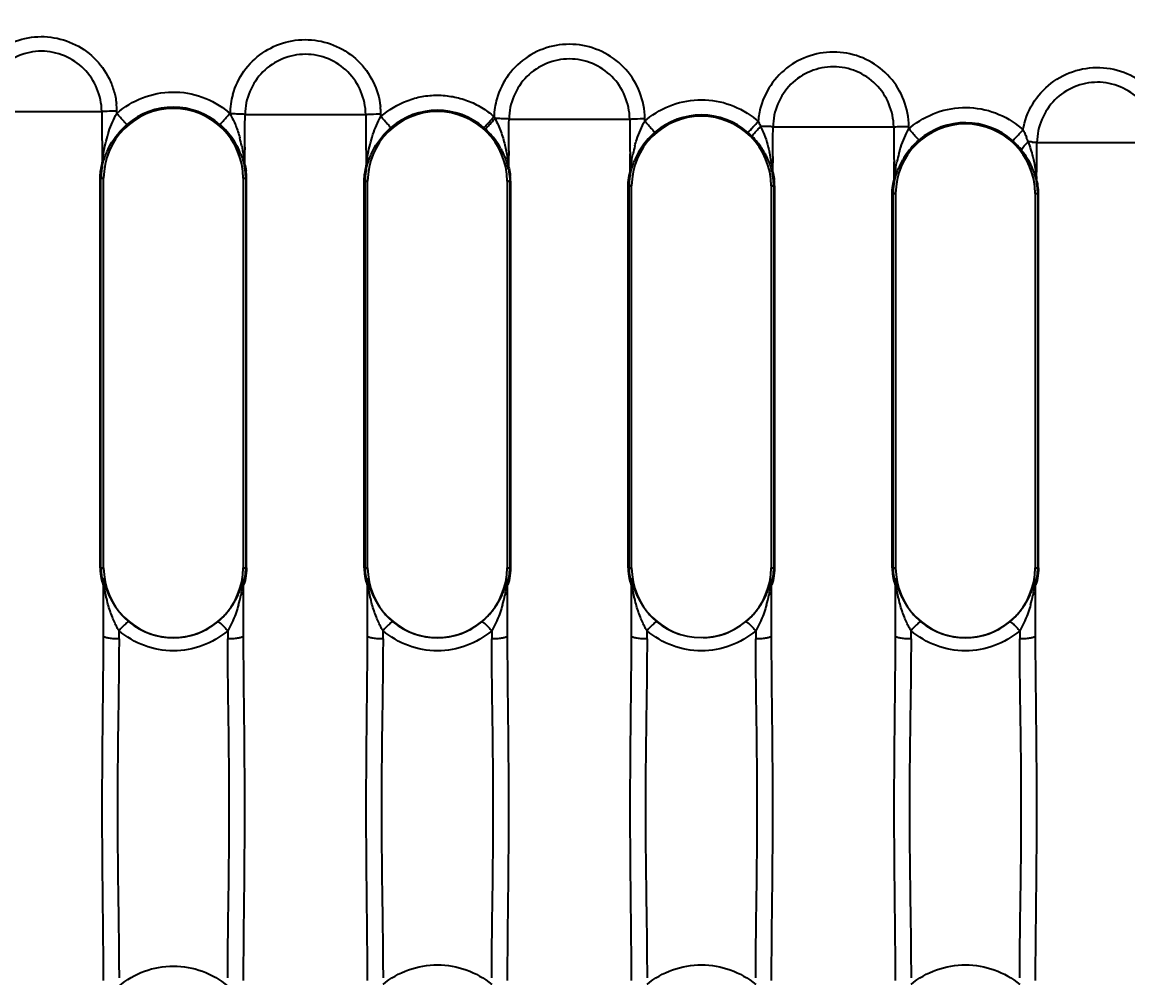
# Model space of a CAD drawing. Header units: millimetres. Extents: x 309 to 11345, y -1340 to 1318.
# Drawn here: x 10781.3 to 10852.9, y -428.5 to -366.6 of the extents above; entities that cross this region are included whole.
import ezdxf

# ---------------------------------------------------------------- set-up
doc = ezdxf.new("R2010")
doc.units = ezdxf.units.MM
doc.header["$LTSCALE"] = 16.335
doc.header["$PDMODE"] = 3
doc.header["$PDSIZE"] = 0.3125
doc.linetypes.add('HIDDEN', pattern=[0.2, 0.1, -0.1])
doc.layers.get('0').update_dxf_attribs({"linetype": 'CONTINUOUS'})
doc.layers.get('Defpoints').update_dxf_attribs({"linetype": 'CONTINUOUS'})
doc.layers.add('DEFAULT_2', color=8, linetype='HIDDEN')
doc.styles.get("Standard").update_dxf_attribs({"font": 'txt', "width": 0.8})
doc.dimstyles.new('STANDARD$0', dxfattribs={"dimscale": 2, "dimtxt": 3, "dimasz": 3, "dimexe": 1.25, "dimexo": 0.625, "dimgap": 0.5, "dimtad": 0, "dimdsep": 46, "dimlunit": 6, "dimtxsty": 'Standard', "dimblk": 'CLOSEDBLANK', "dimcen": 0, "dimclrt": 2, "dimazin": 2, "dimtfac": 2, "dimtmove": 1, "dimatfit": 3, "dimfxl": 0, "dimtolj": 1, "dimtzin": 0, "dimarcsym": 0})

# ---------------------------------------------------------------- blocks, each defined once
blk = doc.blocks.new('_ClosedBlank')
at = {"color": 0, "linetype": 'ByBlock', "lineweight": -2}
for p, q in [((-1, 0.1667), (0, 0)), ((-1, 0.1667), (-1, -0.1667)), ((0, 0), (-1, -0.1667))]:
    blk.add_line(p, q, dxfattribs=at)
blk = doc.blocks.new('*D579')
at = {"color": 4, "lineweight": -2}
for p, q in [((10560.464, -415.746), (10560.464, -306.518)), ((10980.464, -415.746), (10980.464, -306.518)), ((10580.464, -309.018), (10740.501, -309.018)), ((10960.464, -309.018), (10812.501, -309.018))]:
    blk.add_line(p, q, dxfattribs=at)
at = {"layer": 'Defpoints', "color": 0}
for p in [(10980.464, -309.018), (10560.464, -416.996), (10980.464, -416.996)]:
    blk.add_point(p, dxfattribs=at)
at = {"color": 4, "lineweight": -2, "xscale": 20, "yscale": 20, "zscale": 20, "rotation": 180}
blk.add_blockref('_ClosedBlank', (10560.464, -309.018), dxfattribs=at)
at = {"color": 4, "lineweight": -2, "xscale": 20, "yscale": 20, "zscale": 20}
blk.add_blockref('_ClosedBlank', (10980.464, -309.018), dxfattribs=at)
at = {"color": 6, "insert": (10776.501, -309.018), "char_height": 20, "attachment_point": 5}
blk.add_mtext('\\A1;420.00', dxfattribs=at)

msp = doc.modelspace()

# ---------------------------------------------------------------- linework, layer by layer
at = {"color": 7, "linetype": 'Continuous'}
for p, q in [((10778.624, -372.387), (10786.436, -372.387)), ((10787.414, -372.518), (10787.412, -372.35)), ((10795.717, -372.588), (10803.529, -372.588)), ((10804.508, -372.719), (10804.507, -372.551)), ((10812.81, -372.89), (10820.622, -372.89)), ((10821.601, -373.019), (10821.6, -372.854)), ((10829.903, -373.393), (10837.716, -373.393)), ((10838.695, -373.521), (10838.693, -373.357)), ((10846.993, -374.398), (10854.812, -374.398)), ((10786.339, -401.949), (10786.339, -376.711)), ((10786.339, -376.711), (10786.563, -376.711)), ((10786.391, -401.949), (10786.391, -376.711)), ((10786.563, -401.949), (10786.563, -376.711)), ((10795.59, -376.711), (10795.59, -401.949)), ((10795.59, -376.711), (10795.814, -376.711)), ((10795.762, -376.711), (10795.762, -401.949)), ((10795.814, -401.949), (10795.814, -376.711)), ((10803.433, -401.949), (10803.433, -376.912)), ((10803.433, -376.912), (10803.657, -376.912)), ((10803.485, -401.949), (10803.485, -376.912)), ((10803.657, -401.949), (10803.657, -376.912)), ((10812.684, -376.912), (10812.684, -401.949)), ((10812.773, -376.912), (10812.882, -376.912)), ((10812.856, -376.912), (10812.856, -401.949)), ((10812.908, -376.912), (10812.908, -401.949)), ((10820.526, -401.949), (10820.526, -377.214)), ((10820.526, -377.214), (10820.75, -377.214)), ((10820.578, -401.949), (10820.578, -377.214)), ((10820.75, -401.949), (10820.75, -377.214)), ((10829.777, -377.214), (10829.777, -401.949)), ((10829.867, -377.214), (10829.976, -377.214)), ((10829.949, -377.214), (10829.949, -401.949)), ((10830.001, -377.214), (10830.001, -401.949)), ((10837.62, -401.949), (10837.62, -377.716)), ((10837.62, -377.716), (10837.844, -377.716)), ((10837.672, -401.949), (10837.672, -377.716)), ((10837.844, -401.949), (10837.844, -377.716)), ((10846.871, -377.716), (10846.871, -401.949)), ((10846.871, -377.716), (10847.095, -377.716)), ((10847.043, -377.716), (10847.043, -401.949)), ((10847.095, -401.949), (10847.095, -377.716)), ((10786.339, -401.949), (10786.563, -401.949)), ((10795.59, -401.949), (10795.814, -401.949)), ((10803.433, -401.949), (10803.657, -401.949)), ((10812.684, -401.949), (10812.908, -401.949)), ((10820.526, -401.949), (10820.75, -401.949)), ((10829.777, -401.949), (10830.001, -401.949)), ((10837.62, -401.949), (10837.844, -401.949)), ((10846.871, -401.949), (10847.095, -401.949)), ((10786.552, -406.377), (10786.552, -402.827)), ((10795.602, -402.827), (10795.602, -406.377)), ((10803.646, -406.377), (10803.646, -402.827)), ((10812.695, -402.827), (10812.695, -406.377)), ((10820.739, -406.377), (10820.739, -402.827)), ((10829.789, -402.827), (10829.789, -406.377)), ((10837.833, -406.377), (10837.833, -402.827)), ((10846.882, -402.827), (10846.882, -406.377)), ((10787.558, -406.557), (10787.558, -406.026)), ((10794.596, -406.026), (10794.596, -406.557)), ((10804.651, -406.557), (10804.651, -406.026)), ((10811.69, -406.026), (10811.69, -406.557)), ((10821.745, -406.557), (10821.745, -406.026)), ((10828.783, -406.026), (10828.783, -406.557)), ((10838.838, -406.557), (10838.838, -406.026)), ((10845.877, -406.026), (10845.877, -406.557))]:
    msp.add_line(p, q, dxfattribs=at)
for centre, radius, start, end in [((10770.464, -2362.171), 1999.166, 85.604565, 94.395435), ((10799.316, -372.534), 4.57, 164.20293, 179.96493), ((10791.077, -376.711), 4.514, 0, 180), ((10783.399, -372.313), 4.013, 359.47327, 6.37892), ((10791.077, -376.702), 4.585, 48.86332, 130.94939), ((10800.017, -372.554), 4.49, 0.02928, 6.15429), ((11393.876, -367.772), 607.457, 180.435322, 180.753863), ((10791.129, -376.574), 5.424, 48.18176, 49.72572), ((10794.522, -396.414), 23.865, 88.42172, 89.46312), ((10252.423, -368.433), 543.31, 359.33797, 359.56175), ((11388.079, -368.2), 584.566, 180.430121, 180.761103), ((10808.17, -376.912), 4.514, 0, 180), ((10808.171, -376.903), 4.586, 48.9883, 130.93976), ((10783.794, -348.307), 37.182, 318.2088, 318.95287), ((10807.569, -375.118), 4.895, 27.58517, 29.31478), ((10811.637, -395.492), 22.642, 88.28353, 89.31494), ((10270.758, -368.726), 542.068, 359.34245, 359.55983), ((11352.939, -369.055), 532.331, 180.41278, 180.65561), ((10825.264, -377.214), 4.514, 0, 180), ((10825.468, -377.491), 5.912, 129.00885, 130.85104), ((10825.264, -377.205), 4.586, 48.8437, 130.93898), ((10825.073, -377.467), 5.885, 48.91322, 50.7378), ((10790.83, -376.991), 4.965, 43.30057, 48.91179), ((10790.868, -376.96), 4.917, 28.35988, 43.34492), ((10807.818, -377.305), 5.12, 47.1903, 48.96448), ((10807.945, -377.173), 4.937, 40.45073, 47.23251), ((10799.517, -347.288), 39.096, 318.1064, 318.81809), ((10823.256, -376.175), 6.494, 22.03719, 25.74042), ((10287.562, -369.149), 542.358, 359.34821, 359.55164), ((11369.55, -369.574), 531.848, 180.41135, 180.65442), ((10842.357, -377.716), 4.514, 0, 180), ((10842.41, -377.766), 5.641, 129.5939, 131.19119), ((10842.358, -377.708), 4.586, 48.11908, 130.93121), ((10842.31, -377.753), 5.628, 47.84931, 49.42076), ((10785.994, -376.668), 9.729, 12.11961, 15.32196), ((10807.976, -377.152), 4.9, 28.88617, 40.48931), ((10825.461, -377.454), 4.902, 136.14579, 150.30182), ((10825.57, -377.555), 5.051, 130.95454, 136.17949), ((10824.936, -377.579), 5.083, 45.96199, 48.83871), ((10824.989, -377.525), 5.007, 44.47077, 45.96045), ((10825.018, -377.496), 4.967, 38.66486, 44.47115), ((10825.077, -377.448), 4.891, 28.93399, 38.66232), ((10842.663, -378.058), 5.051, 130.94751, 136.15796), ((10842.017, -378.09), 5.098, 41.69625, 48.1402), ((10838.154, -377.236), 8.749, 19.187, 21.11021), ((10846.029, -387.26), 12.904, 87.13261, 88.27839), ((10225.185, -368.931), 621.832, 359.276365, 359.496218), ((10790.903, -376.937), 4.875, 21.24393, 28.31502), ((10829.832, -377.043), 9.198, 164.74947, 168.06635), ((10825.436, -377.439), 4.873, 150.3151, 157.12854), ((10820.317, -377.125), 9.588, 8.26723, 12.66575), ((10846.924, -377.545), 9.197, 164.74309, 168.06246), ((10842.554, -377.957), 4.902, 136.12406, 150.28083), ((10842.137, -377.981), 4.936, 38.14677, 41.66713), ((10807.433, -377.326), 5.47, 14.19718, 17.35758), ((10842.529, -377.942), 4.873, 150.29408, 157.11332), ((10792.249, -376.7), 3.564, 3.66632, 7.19682), ((10791.682, -376.735), 4.132, 0.33433, 3.64542), ((10805.665, -377.776), 7.294, 12.97834, 14.22265), ((10809.311, -376.911), 3.597, 359.98597, 5.67292), ((10824.276, -377.689), 5.727, 14.11944, 16.03975), ((10826.408, -377.213), 3.593, 359.99544, 5.70237), ((10791.077, -401.949), 4.514, 180, 0), ((10808.17, -401.949), 4.514, 180, 0), ((10825.264, -401.949), 4.514, 180, 0), ((10842.357, -401.949), 4.514, 180, 0), ((10761.19, -401.817), 25.363, 357.65496, 357.92774), ((10785.61, -403.051), 0.942, 0.0141, 12.04563), ((10758.744, -401.728), 27.81, 357.92693, 358.06076), ((10785.643, -402.828), 0.91, 0.02514, 10.00062), ((10796.505, -402.826), 0.903, 170.04148, 180.08662), ((10796.543, -403.051), 0.942, 167.95478, 179.98403), ((10822.222, -401.769), 26.622, 181.93806, 182.33773), ((10778.283, -401.817), 25.363, 357.65496, 357.92774), ((10802.704, -403.051), 0.942, 0.0141, 12.04563), ((10775.837, -401.728), 27.81, 357.92693, 358.06076), ((10802.736, -402.828), 0.91, 0.02514, 10.00062), ((10813.598, -402.826), 0.903, 170.04148, 180.08662), ((10813.637, -403.051), 0.942, 167.95478, 179.98403), ((10839.315, -401.769), 26.622, 181.93806, 182.33773), ((10795.377, -401.817), 25.363, 357.65496, 357.92774), ((10819.797, -403.051), 0.942, 0.0141, 12.04563), ((10792.931, -401.728), 27.81, 357.92693, 358.06076), ((10819.83, -402.828), 0.91, 0.02514, 10.00062), ((10830.692, -402.826), 0.903, 170.04148, 180.08662), ((10830.73, -403.051), 0.942, 167.95478, 179.98403), ((10856.409, -401.769), 26.622, 181.93806, 182.33773), ((10812.47, -401.817), 25.363, 357.65496, 357.92774), ((10836.891, -403.051), 0.942, 0.0141, 12.04563), ((10810.024, -401.728), 27.81, 357.92693, 358.06076), ((10836.923, -402.828), 0.91, 0.02515, 10.0006), ((10847.785, -402.826), 0.903, 170.04148, 180.08662), ((10847.824, -403.051), 0.942, 167.95475, 179.97811), ((10873.502, -401.769), 26.622, 181.93806, 182.33773), ((10786.775, -401.953), 8.852, 344.34027, 348.42163), ((10803.868, -401.953), 8.852, 344.34027, 348.42163), ((10820.962, -401.953), 8.852, 344.34027, 348.42163), ((10838.055, -401.953), 8.852, 344.34055, 348.42203), ((10791.077, -402.001), 4.486, 230.05445, 309.94562), ((10808.17, -402.001), 4.486, 230.05445, 309.94562), ((10842.357, -402.001), 4.486, 230.05445, 309.94562)]:
    msp.add_arc(centre, radius, start, end, dxfattribs=at)
for points, knots in [([(10777.825, -371.09), (10777.983, -370.555), (10778.472, -369.525), (10779.689, -368.329), (10781.238, -367.612), (10782.938, -367.464), (10784.588, -367.894), (10786.002, -368.844), (10786.836, -369.999), (10787.242, -371.04), (10787.361, -371.59), (10787.387, -371.867)], [0, 0, 0, 0, 0.12504, 0.250095, 0.375148, 0.500214, 0.625232, 0.75013, 0.874839, 0.937484, 1, 1, 1, 1]), ([(10794.918, -371.29), (10795.077, -370.756), (10795.566, -369.726), (10796.781, -368.529), (10798.33, -367.814), (10800.029, -367.662), (10801.681, -368.087), (10803.095, -369.045), (10804.09, -370.426), (10804.42, -371.518), (10804.481, -372.072)], [0, 0, 0, 0, 0.124999, 0.250012, 0.375022, 0.500042, 0.625058, 0.750077, 0.875066, 1, 1, 1, 1]), ([(10786.436, -372.387), (10786.431, -371.88), (10786.216, -370.86), (10785.359, -369.56), (10784.059, -368.702), (10782.534, -368.382), (10781.008, -368.699), (10779.706, -369.556), (10778.845, -370.857), (10778.628, -371.879), (10778.624, -372.387)], [0, 0, 0, 0, 0.125095, 0.249996, 0.374892, 0.499668, 0.624466, 0.749461, 0.874598, 1, 1, 1, 1]), ([(10803.529, -372.588), (10803.525, -372.081), (10803.309, -371.061), (10802.452, -369.761), (10801.152, -368.903), (10799.628, -368.584), (10798.102, -368.9), (10796.799, -369.757), (10795.939, -371.058), (10795.721, -372.08), (10795.717, -372.588)], [0, 0, 0, 0, 0.125093, 0.249989, 0.374879, 0.499655, 0.624455, 0.749456, 0.874598, 1, 1, 1, 1]), ([(10821.6, -372.854), (10821.594, -372.278), (10821.374, -371.116), (10820.451, -369.612), (10819.062, -368.52), (10817.38, -367.984), (10815.616, -368.06), (10813.989, -368.748), (10812.701, -369.956), (10812.183, -371.017), (10812.02, -371.57)], [0, 0, 0, 0, 0.124957, 0.249958, 0.374956, 0.499974, 0.62499, 0.749994, 0.874998, 1, 1, 1, 1]), ([(10838.694, -373.357), (10838.687, -372.78), (10838.467, -371.619), (10837.544, -370.113), (10836.154, -369.022), (10834.471, -368.485), (10832.706, -368.563), (10831.079, -369.251), (10829.793, -370.462), (10829.274, -371.523), (10829.112, -372.077)], [0, 0, 0, 0, 0.12496, 0.24996, 0.374961, 0.499981, 0.624994, 0.750004, 0.875001, 1, 1, 1, 1]), ([(10820.622, -372.89), (10820.618, -372.383), (10820.403, -371.363), (10819.546, -370.063), (10818.246, -369.205), (10816.721, -368.885), (10815.196, -369.202), (10813.893, -370.058), (10813.032, -371.36), (10812.815, -372.382), (10812.81, -372.89)], [0, 0, 0, 0, 0.125087, 0.249972, 0.374855, 0.499628, 0.624434, 0.749444, 0.874594, 1, 1, 1, 1]), ([(10837.716, -373.393), (10837.711, -372.886), (10837.496, -371.866), (10836.639, -370.566), (10835.34, -369.708), (10833.815, -369.388), (10832.289, -369.705), (10830.986, -370.561), (10830.125, -371.862), (10829.908, -372.884), (10829.903, -373.393)], [0, 0, 0, 0, 0.125086, 0.249966, 0.374845, 0.499618, 0.624426, 0.749442, 0.874595, 1, 1, 1, 1]), ([(10846.087, -373.58), (10846.193, -372.992), (10846.618, -371.84), (10847.843, -370.474), (10849.477, -369.639), (10851.303, -369.448), (10853.074, -369.927), (10854.556, -371.01), (10855.545, -372.556), (10855.781, -373.76), (10855.792, -374.358)], [0, 0, 0, 0, 0.124955, 0.249969, 0.374987, 0.50001, 0.625033, 0.750049, 0.87506, 1, 1, 1, 1]), ([(10854.812, -374.398), (10854.807, -373.89), (10854.59, -372.868), (10853.729, -371.568), (10852.427, -370.712), (10850.901, -370.395), (10849.376, -370.714), (10848.075, -371.572), (10847.216, -372.871), (10846.998, -373.891), (10846.993, -374.398)], [0, 0, 0, 0, 0.125377, 0.25044, 0.375378, 0.50015, 0.624947, 0.749906, 0.874888, 1, 1, 1, 1]), ([(10787.414, -372.518), (10787.905, -372.088), (10789.047, -371.393), (10791.009, -371.018), (10792.979, -371.344), (10794.138, -372.014), (10794.636, -372.436)], [0, 0, 0, 0, 0.249995, 0.499989, 0.74998, 1, 1, 1, 1]), ([(10804.508, -372.719), (10805.015, -372.29), (10805.886, -371.758), (10807.172, -371.393), (10808.174, -371.311), (10809.173, -371.406), (10810.142, -371.67), (10811.046, -372.11), (10811.582, -372.51), (10811.837, -372.724)], [0, 0, 0, 0, 0.249373, 0.374426, 0.499585, 0.624688, 0.749866, 0.874902, 1, 1, 1, 1]), ([(10821.747, -372.897), (10822.24, -372.498), (10823.363, -371.852), (10825.275, -371.525), (10827.186, -371.858), (10828.307, -372.509), (10828.798, -372.91)], [0, 0, 0, 0, 0.250018, 0.499999, 0.749979, 1, 1, 1, 1]), ([(10838.815, -373.419), (10839.312, -373.008), (10840.458, -372.351), (10842.405, -372.023), (10844.347, -372.382), (10845.482, -373.059), (10845.972, -373.478)], [0, 0, 0, 0, 0.250034, 0.499999, 0.749964, 1, 1, 1, 1]), ([(10786.436, -372.387), (10786.479, -372.38), (10786.597, -372.373), (10786.922, -372.356), (10787.205, -372.352), (10787.411, -372.35)], [0, 0, 0, 0, 0.132483, 0.364989, 1, 1, 1, 1]), ([(10786.471, -375.764), (10786.501, -375.496), (10786.594, -374.796), (10786.865, -373.691), (10787.203, -372.891), (10787.414, -372.518)], [0, 0, 0, 0, 0.238575, 0.622471, 1, 1, 1, 1]), ([(10788.072, -373.238), (10788.064, -373.235), (10788.043, -373.213), (10788, -373.173), (10787.938, -373.105), (10787.816, -372.974), (10787.64, -372.776), (10787.492, -372.607), (10787.414, -372.518)], [0, 0, 0, 0, 0.027296, 0.088914, 0.18353, 0.309706, 0.63831, 1, 1, 1, 1]), ([(10794.084, -373.24), (10794.092, -373.237), (10794.112, -373.215), (10794.154, -373.175), (10794.216, -373.108), (10794.336, -372.978), (10794.512, -372.781), (10794.659, -372.613), (10794.736, -372.525)], [0, 0, 0, 0, 0.027125, 0.088412, 0.182644, 0.308501, 0.637065, 1, 1, 1, 1]), ([(10794.753, -372.55), (10794.877, -372.801), (10795.132, -373.297), (10795.304, -373.83), (10795.377, -374.097)], [0, 0, 0, 0, 0.50264, 1, 1, 1, 1]), ([(10795.717, -372.588), (10795.654, -372.578), (10795.474, -372.569), (10795.295, -372.561), (10795.179, -372.558)], [0, 0, 0, 0, 0.353799, 1, 1, 1, 1]), ([(10803.529, -372.588), (10803.572, -372.582), (10803.691, -372.574), (10804.017, -372.558), (10804.301, -372.553), (10804.508, -372.551)], [0, 0, 0, 0, 0.132563, 0.365231, 1, 1, 1, 1]), ([(10803.564, -375.965), (10803.595, -375.696), (10803.687, -374.996), (10803.958, -373.892), (10804.297, -373.091), (10804.508, -372.719)], [0, 0, 0, 0, 0.238719, 0.622553, 1, 1, 1, 1]), ([(10805.166, -373.439), (10805.157, -373.436), (10805.137, -373.413), (10805.094, -373.373), (10805.032, -373.306), (10804.91, -373.175), (10804.733, -372.976), (10804.585, -372.808), (10804.508, -372.719)], [0, 0, 0, 0, 0.027299, 0.088921, 0.183544, 0.309728, 0.63834, 1, 1, 1, 1]), ([(10811.298, -373.549), (10811.3, -373.541), (10811.319, -373.519), (10811.352, -373.474), (10811.409, -373.407), (10811.519, -373.279), (10811.688, -373.092), (10811.831, -372.934), (10811.907, -372.852)], [0, 0, 0, 0, 0.027737, 0.08967, 0.184341, 0.310144, 0.637131, 1, 1, 1, 1]), ([(10811.907, -372.852), (10812.038, -373.127), (10812.296, -373.676), (10812.467, -374.259), (10812.537, -374.552)], [0, 0, 0, 0, 0.502939, 1, 1, 1, 1]), ([(10812.81, -372.89), (10812.752, -372.88), (10812.586, -372.871), (10812.421, -372.864), (10812.315, -372.86)], [0, 0, 0, 0, 0.356783, 1, 1, 1, 1]), ([(10820.622, -372.89), (10820.665, -372.883), (10820.784, -372.876), (10821.11, -372.86), (10821.394, -372.856), (10821.601, -372.854)], [0, 0, 0, 0, 0.132646, 0.365353, 1, 1, 1, 1]), ([(10786.476, -375.932), (10786.529, -375.71), (10786.661, -375.238), (10787.103, -374.272), (10787.641, -373.612), (10788.072, -373.238)], [0, 0, 0, 0, 0.215875, 0.461488, 1, 1, 1, 1]), ([(10803.569, -376.134), (10803.623, -375.911), (10803.754, -375.439), (10804.196, -374.473), (10804.735, -373.813), (10805.166, -373.439)], [0, 0, 0, 0, 0.21594, 0.461529, 1, 1, 1, 1]), ([(10811.18, -373.443), (10811.192, -373.437), (10811.223, -373.4), (10811.293, -373.334), (10811.393, -373.222), (10811.472, -373.135), (10811.516, -373.086)], [0, 0, 0, 0, 0.084435, 0.284246, 0.59349, 1, 1, 1, 1]), ([(10820.957, -374.623), (10820.996, -374.482), (10821.162, -373.93), (10821.389, -373.394), (10821.601, -373.019)], [0, 0, 0, 0, 0.253989, 1, 1, 1, 1]), ([(10822.259, -373.741), (10822.251, -373.737), (10822.231, -373.715), (10822.188, -373.675), (10822.125, -373.607), (10822.004, -373.476), (10821.827, -373.277), (10821.678, -373.108), (10821.601, -373.019)], [0, 0, 0, 0, 0.027291, 0.08892, 0.183556, 0.309758, 0.638396, 1, 1, 1, 1]), ([(10828.282, -373.752), (10828.295, -373.746), (10828.325, -373.709), (10828.395, -373.643), (10828.496, -373.531), (10828.575, -373.444), (10828.619, -373.395)], [0, 0, 0, 0, 0.084411, 0.284274, 0.593526, 1, 1, 1, 1]), ([(10828.562, -374.017), (10828.56, -374.007), (10828.571, -373.979), (10828.598, -373.932), (10828.646, -373.865), (10828.742, -373.743), (10828.897, -373.57), (10829.032, -373.429), (10829.105, -373.355)], [0, 0, 0, 0, 0.033355, 0.097604, 0.192793, 0.317541, 0.639287, 1, 1, 1, 1]), ([(10828.941, -373.031), (10828.955, -373.057), (10829.013, -373.163), (10829.066, -373.272), (10829.105, -373.355)], [0, 0, 0, 0, 0.241957, 1, 1, 1, 1]), ([(10829.744, -373.377), (10829.701, -373.375), (10829.488, -373.363), (10829.275, -373.358), (10829.105, -373.355)], [0, 0, 0, 0, 0.202275, 1, 1, 1, 1]), ([(10829.903, -373.393), (10829.894, -373.391), (10829.842, -373.384), (10829.788, -373.38), (10829.744, -373.377)], [0, 0, 0, 0, 0.166991, 1, 1, 1, 1]), ([(10837.716, -373.393), (10837.759, -373.386), (10837.878, -373.379), (10838.204, -373.363), (10838.488, -373.359), (10838.695, -373.357)], [0, 0, 0, 0, 0.132666, 0.365405, 1, 1, 1, 1]), ([(10838.051, -375.125), (10838.09, -374.984), (10838.256, -374.432), (10838.483, -373.896), (10838.695, -373.522)], [0, 0, 0, 0, 0.253993, 1, 1, 1, 1]), ([(10839.353, -374.243), (10839.345, -374.24), (10839.325, -374.217), (10839.282, -374.177), (10839.219, -374.109), (10839.097, -373.978), (10838.921, -373.779), (10838.772, -373.61), (10838.695, -373.522)], [0, 0, 0, 0, 0.027295, 0.088929, 0.183571, 0.309779, 0.638424, 1, 1, 1, 1]), ([(10845.419, -374.293), (10845.427, -374.29), (10845.447, -374.268), (10845.491, -374.228), (10845.554, -374.161), (10845.677, -374.031), (10845.857, -373.835), (10846.009, -373.668), (10846.087, -373.58)], [0, 0, 0, 0, 0.027145, 0.088623, 0.183125, 0.309252, 0.638019, 1, 1, 1, 1]), ([(10846.019, -374.932), (10846.006, -374.904), (10846.029, -374.814), (10846.153, -374.618), (10846.303, -374.466), (10846.417, -374.361)], [0, 0, 0, 0, 0.12764, 0.348407, 1, 1, 1, 1]), ([(10846.674, -374.371), (10846.711, -374.373), (10846.817, -374.38), (10846.924, -374.385), (10846.993, -374.398)], [0, 0, 0, 0, 0.339086, 1, 1, 1, 1]), ([(10795.506, -374.625), (10795.526, -374.721), (10795.6, -375.099), (10795.655, -375.481), (10795.684, -375.767)], [0, 0, 0, 0, 0.254256, 1, 1, 1, 1]), ([(10812.266, -374.785), (10812.307, -374.86), (10812.459, -375.152), (10812.58, -375.461), (10812.653, -375.694)], [0, 0, 0, 0, 0.258899, 1, 1, 1, 1]), ([(10820.657, -376.27), (10820.667, -376.184), (10820.71, -375.805), (10820.771, -375.429), (10820.832, -375.141)], [0, 0, 0, 0, 0.228263, 1, 1, 1, 1]), ([(10829.358, -375.082), (10829.404, -375.167), (10829.573, -375.495), (10829.705, -375.843), (10829.78, -376.106)], [0, 0, 0, 0, 0.260697, 1, 1, 1, 1]), ([(10846.019, -374.932), (10846.265, -375.245), (10846.658, -375.892), (10846.881, -376.61), (10846.961, -376.949)], [0, 0, 0, 0, 0.533559, 1, 1, 1, 1]), ([(10786.339, -376.711), (10786.339, -376.619), (10786.352, -376.3), (10786.405, -375.981), (10786.471, -375.764)], [0, 0, 0, 0, 0.289241, 1, 1, 1, 1]), ([(10795.447, -375.171), (10795.467, -375.223), (10795.542, -375.426), (10795.604, -375.634), (10795.643, -375.789)], [0, 0, 0, 0, 0.261433, 1, 1, 1, 1]), ([(10795.643, -375.789), (10795.646, -375.802), (10795.658, -375.85), (10795.67, -375.899), (10795.678, -375.934)], [0, 0, 0, 0, 0.266165, 1, 1, 1, 1]), ([(10795.684, -375.767), (10795.688, -375.782), (10795.709, -375.852), (10795.726, -375.922), (10795.738, -375.977)], [0, 0, 0, 0, 0.219907, 1, 1, 1, 1]), ([(10812.7, -375.367), (10812.724, -375.518), (10812.754, -375.72), (10812.774, -375.922), (10812.778, -375.972)], [0, 0, 0, 0, 0.754069, 1, 1, 1, 1]), ([(10820.662, -376.437), (10820.678, -376.371), (10820.752, -376.067), (10820.851, -375.769), (10820.946, -375.545)], [0, 0, 0, 0, 0.220105, 1, 1, 1, 1]), ([(10829.806, -375.746), (10829.813, -375.794), (10829.837, -375.971), (10829.859, -376.148), (10829.873, -376.278)], [0, 0, 0, 0, 0.268854, 1, 1, 1, 1]), ([(10837.75, -376.774), (10837.76, -376.687), (10837.803, -376.308), (10837.865, -375.931), (10837.926, -375.643)], [0, 0, 0, 0, 0.228338, 1, 1, 1, 1]), ([(10846.718, -375.326), (10846.749, -375.45), (10846.859, -375.931), (10846.928, -376.421), (10846.967, -376.784)], [0, 0, 0, 0, 0.259077, 1, 1, 1, 1]), ([(10786.476, -375.932), (10786.448, -376.045), (10786.409, -376.304), (10786.391, -376.566), (10786.391, -376.711)], [0, 0, 0, 0, 0.44446, 1, 1, 1, 1]), ([(10795.762, -376.711), (10795.762, -376.637), (10795.753, -376.376), (10795.722, -376.116), (10795.678, -375.934)], [0, 0, 0, 0, 0.283711, 1, 1, 1, 1]), ([(10795.738, -375.977), (10795.742, -375.998), (10795.761, -376.09), (10795.776, -376.183), (10795.785, -376.254)], [0, 0, 0, 0, 0.234524, 1, 1, 1, 1]), ([(10803.433, -376.912), (10803.433, -376.82), (10803.446, -376.501), (10803.498, -376.182), (10803.564, -375.965)], [0, 0, 0, 0, 0.289122, 1, 1, 1, 1]), ([(10803.569, -376.134), (10803.557, -376.185), (10803.507, -376.441), (10803.485, -376.703), (10803.485, -376.912)], [0, 0, 0, 0, 0.200667, 1, 1, 1, 1]), ([(10812.773, -376.138), (10812.785, -376.189), (10812.836, -376.444), (10812.856, -376.705), (10812.856, -376.912)], [0, 0, 0, 0, 0.201815, 1, 1, 1, 1]), ([(10812.778, -375.972), (10812.79, -376.01), (10812.842, -376.201), (10812.874, -376.398), (10812.89, -376.555)], [0, 0, 0, 0, 0.202392, 1, 1, 1, 1]), ([(10820.526, -377.214), (10820.526, -377.139), (10820.535, -376.867), (10820.574, -376.596), (10820.621, -376.404)], [0, 0, 0, 0, 0.273931, 1, 1, 1, 1]), ([(10820.662, -376.437), (10820.65, -376.488), (10820.6, -376.744), (10820.578, -377.005), (10820.578, -377.214)], [0, 0, 0, 0, 0.201188, 1, 1, 1, 1]), ([(10820.621, -376.404), (10820.624, -376.392), (10820.635, -376.347), (10820.647, -376.303), (10820.657, -376.27)], [0, 0, 0, 0, 0.270762, 1, 1, 1, 1]), ([(10829.83, -376.291), (10829.834, -376.305), (10829.846, -376.356), (10829.858, -376.407), (10829.867, -376.444)], [0, 0, 0, 0, 0.265573, 1, 1, 1, 1]), ([(10829.949, -377.214), (10829.949, -377.141), (10829.94, -376.883), (10829.91, -376.624), (10829.867, -376.444)], [0, 0, 0, 0, 0.282364, 1, 1, 1, 1]), ([(10829.873, -376.278), (10829.885, -376.317), (10829.936, -376.506), (10829.968, -376.701), (10829.983, -376.856)], [0, 0, 0, 0, 0.203409, 1, 1, 1, 1]), ([(10837.756, -376.94), (10837.772, -376.874), (10837.845, -376.569), (10837.945, -376.271), (10838.04, -376.046)], [0, 0, 0, 0, 0.220182, 1, 1, 1, 1]), ([(10837.62, -377.716), (10837.62, -377.642), (10837.628, -377.37), (10837.667, -377.099), (10837.714, -376.907)], [0, 0, 0, 0, 0.27389, 1, 1, 1, 1]), ([(10837.756, -376.94), (10837.743, -376.991), (10837.694, -377.247), (10837.672, -377.508), (10837.672, -377.716)], [0, 0, 0, 0, 0.201279, 1, 1, 1, 1]), ([(10837.714, -376.907), (10837.717, -376.895), (10837.728, -376.85), (10837.741, -376.806), (10837.75, -376.774)], [0, 0, 0, 0, 0.270717, 1, 1, 1, 1]), ([(10847.043, -377.716), (10847.043, -377.644), (10847.034, -377.386), (10847.004, -377.129), (10846.961, -376.949)], [0, 0, 0, 0, 0.281992, 1, 1, 1, 1]), ([(10847.094, -377.716), (10847.094, -377.54), (10847.075, -377.225), (10847.002, -376.918), (10846.967, -376.784)], [0, 0, 0, 0, 0.559879, 1, 1, 1, 1]), ([(10786.339, -401.949), (10786.339, -402.03), (10786.345, -402.191), (10786.366, -402.414), (10786.407, -402.64), (10786.434, -402.789), (10786.552, -403.138), (10786.552, -403.051)], [0, 0, 0, 0, 0.21499, 0.42121, 0.609642, 0.77114, 1, 1, 1, 1]), ([(10786.391, -401.949), (10786.391, -402.061), (10786.4, -402.226), (10786.423, -402.436), (10786.443, -402.574), (10786.466, -402.689), (10786.487, -402.782), (10786.508, -402.833), (10786.517, -402.869), (10786.525, -402.871)], [0, 0, 0, 0, 0.358861, 0.52633, 0.677356, 0.80557, 0.905304, 0.971566, 1, 1, 1, 1]), ([(10795.814, -401.949), (10795.814, -402.182), (10795.784, -402.504), (10795.694, -402.864), (10795.651, -402.997), (10795.628, -403.044)], [0, 0, 0, 0, 0.626809, 0.860208, 1, 1, 1, 1]), ([(10795.737, -402.374), (10795.741, -402.34), (10795.755, -402.198), (10795.762, -402.057), (10795.762, -401.949)], [0, 0, 0, 0, 0.240833, 1, 1, 1, 1]), ([(10803.433, -401.949), (10803.433, -402.03), (10803.439, -402.191), (10803.46, -402.414), (10803.501, -402.64), (10803.527, -402.789), (10803.646, -403.138), (10803.646, -403.051)], [0, 0, 0, 0, 0.21499, 0.42121, 0.609642, 0.77114, 1, 1, 1, 1]), ([(10803.485, -401.949), (10803.485, -402.061), (10803.493, -402.226), (10803.516, -402.436), (10803.537, -402.574), (10803.56, -402.689), (10803.58, -402.782), (10803.601, -402.833), (10803.61, -402.869), (10803.619, -402.871)], [0, 0, 0, 0, 0.358861, 0.52633, 0.677356, 0.80557, 0.905304, 0.971566, 1, 1, 1, 1]), ([(10812.908, -401.949), (10812.908, -402.181), (10812.878, -402.502), (10812.789, -402.862), (10812.745, -402.995), (10812.723, -403.042)], [0, 0, 0, 0, 0.62537, 0.85881, 1, 1, 1, 1]), ([(10812.831, -402.374), (10812.835, -402.34), (10812.849, -402.198), (10812.856, -402.057), (10812.856, -401.949)], [0, 0, 0, 0, 0.240833, 1, 1, 1, 1]), ([(10820.526, -401.949), (10820.526, -402.03), (10820.532, -402.191), (10820.553, -402.414), (10820.594, -402.64), (10820.621, -402.789), (10820.739, -403.138), (10820.739, -403.051)], [0, 0, 0, 0, 0.21499, 0.42121, 0.609642, 0.77114, 1, 1, 1, 1]), ([(10820.578, -401.949), (10820.578, -402.061), (10820.587, -402.226), (10820.61, -402.436), (10820.63, -402.574), (10820.653, -402.689), (10820.674, -402.782), (10820.695, -402.833), (10820.704, -402.869), (10820.712, -402.871)], [0, 0, 0, 0, 0.358861, 0.52633, 0.677356, 0.80557, 0.905304, 0.971566, 1, 1, 1, 1]), ([(10830.001, -401.949), (10830.001, -402.181), (10829.972, -402.502), (10829.882, -402.862), (10829.839, -402.995), (10829.816, -403.042)], [0, 0, 0, 0, 0.62537, 0.85881, 1, 1, 1, 1]), ([(10829.924, -402.374), (10829.928, -402.34), (10829.942, -402.198), (10829.949, -402.057), (10829.949, -401.949)], [0, 0, 0, 0, 0.240833, 1, 1, 1, 1]), ([(10837.62, -401.949), (10837.62, -402.03), (10837.626, -402.191), (10837.647, -402.414), (10837.688, -402.64), (10837.714, -402.789), (10837.833, -403.138), (10837.833, -403.051)], [0, 0, 0, 0, 0.21499, 0.42121, 0.609642, 0.77114, 1, 1, 1, 1]), ([(10837.672, -401.949), (10837.672, -402.061), (10837.68, -402.226), (10837.703, -402.436), (10837.724, -402.574), (10837.747, -402.689), (10837.767, -402.782), (10837.788, -402.833), (10837.797, -402.869), (10837.806, -402.871)], [0, 0, 0, 0, 0.358861, 0.52633, 0.677356, 0.80557, 0.905304, 0.971566, 1, 1, 1, 1]), ([(10847.095, -401.949), (10847.095, -402.182), (10847.065, -402.504), (10846.975, -402.864), (10846.932, -402.997), (10846.909, -403.044)], [0, 0, 0, 0, 0.626808, 0.860215, 1, 1, 1, 1]), ([(10847.018, -402.374), (10847.022, -402.34), (10847.036, -402.198), (10847.043, -402.057), (10847.043, -401.949)], [0, 0, 0, 0, 0.240833, 1, 1, 1, 1]), ([(10786.844, -404.297), (10786.803, -404.15), (10786.749, -403.929), (10786.687, -403.632), (10786.647, -403.413), (10786.612, -403.196), (10786.59, -403.026), (10786.571, -402.892), (10786.567, -402.844), (10786.552, -402.781), (10786.552, -402.817), (10786.552, -402.827)], [0, 0, 0, 0, 0.292745, 0.438531, 0.582185, 0.722214, 0.857925, 0.920652, 0.965542, 0.980282, 1, 1, 1, 1]), ([(10795.602, -402.827), (10795.602, -402.723), (10795.541, -403.221), (10795.507, -403.406), (10795.466, -403.63), (10795.446, -403.73)], [0, 0, 0, 0, 0.341301, 0.66521, 1, 1, 1, 1]), ([(10795.628, -403.044), (10795.623, -403.054), (10795.609, -403.089), (10795.602, -403.059), (10795.602, -403.051)], [0, 0, 0, 0, 0.611254, 1, 1, 1, 1]), ([(10795.622, -402.855), (10795.623, -402.86), (10795.625, -402.878), (10795.651, -402.84), (10795.66, -402.79), (10795.692, -402.68), (10795.715, -402.54), (10795.731, -402.432), (10795.737, -402.374)], [0, 0, 0, 0, 0.031532, 0.058615, 0.179548, 0.387286, 0.666665, 1, 1, 1, 1]), ([(10803.937, -404.297), (10803.897, -404.15), (10803.842, -403.929), (10803.781, -403.632), (10803.741, -403.413), (10803.706, -403.196), (10803.683, -403.026), (10803.664, -402.892), (10803.661, -402.844), (10803.646, -402.781), (10803.646, -402.817), (10803.646, -402.827)], [0, 0, 0, 0, 0.292745, 0.438531, 0.582185, 0.722214, 0.857925, 0.920652, 0.965542, 0.980282, 1, 1, 1, 1]), ([(10812.695, -402.827), (10812.695, -402.723), (10812.634, -403.221), (10812.6, -403.406), (10812.56, -403.63), (10812.539, -403.73)], [0, 0, 0, 0, 0.341301, 0.66521, 1, 1, 1, 1]), ([(10812.723, -403.042), (10812.717, -403.053), (10812.703, -403.089), (10812.695, -403.059), (10812.695, -403.051)], [0, 0, 0, 0, 0.623232, 1, 1, 1, 1]), ([(10812.716, -402.855), (10812.716, -402.86), (10812.718, -402.878), (10812.745, -402.84), (10812.753, -402.79), (10812.785, -402.68), (10812.809, -402.54), (10812.824, -402.432), (10812.831, -402.374)], [0, 0, 0, 0, 0.031532, 0.058615, 0.179548, 0.387286, 0.666665, 1, 1, 1, 1]), ([(10821.031, -404.297), (10820.99, -404.15), (10820.936, -403.929), (10820.874, -403.632), (10820.834, -403.413), (10820.799, -403.196), (10820.777, -403.026), (10820.758, -402.892), (10820.754, -402.844), (10820.739, -402.781), (10820.739, -402.817), (10820.739, -402.827)], [0, 0, 0, 0, 0.292745, 0.438531, 0.582185, 0.722214, 0.857925, 0.920652, 0.965542, 0.980282, 1, 1, 1, 1]), ([(10829.789, -402.827), (10829.789, -402.723), (10829.728, -403.221), (10829.694, -403.406), (10829.653, -403.63), (10829.633, -403.73)], [0, 0, 0, 0, 0.341301, 0.66521, 1, 1, 1, 1]), ([(10829.816, -403.042), (10829.811, -403.053), (10829.797, -403.089), (10829.789, -403.059), (10829.789, -403.051)], [0, 0, 0, 0, 0.623232, 1, 1, 1, 1]), ([(10829.809, -402.855), (10829.81, -402.86), (10829.812, -402.878), (10829.838, -402.84), (10829.847, -402.79), (10829.879, -402.68), (10829.902, -402.54), (10829.918, -402.432), (10829.924, -402.374)], [0, 0, 0, 0, 0.031532, 0.058615, 0.179548, 0.387286, 0.666665, 1, 1, 1, 1]), ([(10838.124, -404.297), (10838.084, -404.15), (10838.029, -403.929), (10837.968, -403.632), (10837.928, -403.413), (10837.893, -403.196), (10837.87, -403.026), (10837.851, -402.892), (10837.848, -402.844), (10837.833, -402.781), (10837.833, -402.817), (10837.833, -402.827)], [0, 0, 0, 0, 0.292745, 0.438531, 0.582185, 0.722214, 0.857924, 0.920652, 0.965542, 0.980281, 1, 1, 1, 1]), ([(10846.882, -402.827), (10846.882, -402.723), (10846.821, -403.221), (10846.787, -403.406), (10846.747, -403.63), (10846.726, -403.73)], [0, 0, 0, 0, 0.34129, 0.665205, 1, 1, 1, 1]), ([(10846.909, -403.044), (10846.904, -403.054), (10846.89, -403.089), (10846.882, -403.058), (10846.882, -403.051)], [0, 0, 0, 0, 0.610484, 1, 1, 1, 1]), ([(10846.903, -402.855), (10846.903, -402.86), (10846.905, -402.878), (10846.932, -402.84), (10846.94, -402.79), (10846.972, -402.68), (10846.996, -402.54), (10847.011, -402.432), (10847.018, -402.374)], [0, 0, 0, 0, 0.031532, 0.058615, 0.179548, 0.387286, 0.666665, 1, 1, 1, 1]), ([(10787.558, -406.026), (10787.517, -405.958), (10787.359, -405.675), (10787.222, -405.38), (10787.13, -405.152)], [0, 0, 0, 0, 0.243206, 1, 1, 1, 1]), ([(10804.651, -406.026), (10804.611, -405.958), (10804.452, -405.675), (10804.315, -405.38), (10804.224, -405.152)], [0, 0, 0, 0, 0.243206, 1, 1, 1, 1]), ([(10821.745, -406.026), (10821.704, -405.958), (10821.546, -405.675), (10821.409, -405.38), (10821.317, -405.152)], [0, 0, 0, 0, 0.243206, 1, 1, 1, 1]), ([(10838.838, -406.026), (10838.798, -405.958), (10838.639, -405.675), (10838.502, -405.38), (10838.411, -405.152)], [0, 0, 0, 0, 0.243206, 1, 1, 1, 1]), ([(10788.197, -405.44), (10788.187, -405.437), (10788.157, -405.448), (10788.08, -405.494), (10787.946, -405.611), (10787.761, -405.798), (10787.627, -405.946), (10787.558, -406.026)], [0, 0, 0, 0, 0.034741, 0.098259, 0.315025, 0.636274, 1, 1, 1, 1]), ([(10793.957, -405.44), (10793.968, -405.437), (10794.002, -405.451), (10794.053, -405.483), (10794.125, -405.54), (10794.244, -405.647), (10794.404, -405.811), (10794.532, -405.952), (10794.596, -406.026)], [0, 0, 0, 0, 0.039768, 0.112527, 0.216204, 0.346578, 0.663689, 1, 1, 1, 1]), ([(10794.949, -405.33), (10794.922, -405.391), (10794.815, -405.628), (10794.694, -405.859), (10794.596, -406.026)], [0, 0, 0, 0, 0.255328, 1, 1, 1, 1]), ([(10805.29, -405.44), (10805.28, -405.437), (10805.251, -405.448), (10805.174, -405.494), (10805.039, -405.611), (10804.855, -405.798), (10804.721, -405.946), (10804.651, -406.026)], [0, 0, 0, 0, 0.034741, 0.098259, 0.315025, 0.636274, 1, 1, 1, 1]), ([(10811.051, -405.44), (10811.062, -405.437), (10811.095, -405.451), (10811.147, -405.483), (10811.218, -405.54), (10811.338, -405.647), (10811.498, -405.811), (10811.625, -405.952), (10811.69, -406.026)], [0, 0, 0, 0, 0.039768, 0.112527, 0.216204, 0.346578, 0.663689, 1, 1, 1, 1]), ([(10812.042, -405.33), (10812.016, -405.391), (10811.909, -405.628), (10811.788, -405.859), (10811.69, -406.026)], [0, 0, 0, 0, 0.255328, 1, 1, 1, 1]), ([(10822.384, -405.44), (10822.374, -405.437), (10822.344, -405.448), (10822.267, -405.494), (10822.133, -405.611), (10821.948, -405.798), (10821.814, -405.946), (10821.745, -406.026)], [0, 0, 0, 0, 0.034741, 0.098259, 0.315025, 0.636274, 1, 1, 1, 1]), ([(10828.144, -405.44), (10828.155, -405.437), (10828.189, -405.451), (10828.24, -405.483), (10828.312, -405.54), (10828.431, -405.647), (10828.591, -405.811), (10828.719, -405.952), (10828.783, -406.026)], [0, 0, 0, 0, 0.039768, 0.112527, 0.216204, 0.346578, 0.663689, 1, 1, 1, 1]), ([(10829.136, -405.33), (10829.109, -405.391), (10829.002, -405.628), (10828.881, -405.859), (10828.783, -406.026)], [0, 0, 0, 0, 0.255328, 1, 1, 1, 1]), ([(10839.477, -405.44), (10839.467, -405.437), (10839.438, -405.448), (10839.361, -405.494), (10839.226, -405.611), (10839.042, -405.798), (10838.908, -405.946), (10838.838, -406.026)], [0, 0, 0, 0, 0.034741, 0.098259, 0.315025, 0.636274, 1, 1, 1, 1]), ([(10845.238, -405.44), (10845.249, -405.437), (10845.282, -405.451), (10845.334, -405.483), (10845.405, -405.54), (10845.525, -405.647), (10845.685, -405.811), (10845.812, -405.952), (10845.877, -406.026)], [0, 0, 0, 0, 0.039768, 0.112527, 0.216204, 0.346578, 0.663689, 1, 1, 1, 1]), ([(10846.229, -405.33), (10846.203, -405.391), (10846.096, -405.628), (10845.975, -405.859), (10845.877, -406.026)], [0, 0, 0, 0, 0.255328, 1, 1, 1, 1]), ([(10786.552, -428.691), (10786.552, -426.837), (10786.501, -423.118), (10786.458, -417.534), (10786.501, -411.95), (10786.552, -408.231), (10786.552, -406.377)], [0, 0, 0, 0, 0.249324, 0.499998, 0.750687, 1, 1, 1, 1]), ([(10787.558, -406.557), (10787.424, -406.557), (10787.189, -406.55), (10786.87, -406.512), (10786.682, -406.472), (10786.552, -406.413), (10786.552, -406.377)], [0, 0, 0, 0, 0.384296, 0.684921, 0.894812, 1, 1, 1, 1]), ([(10787.558, -406.557), (10787.558, -408.38), (10787.494, -412.039), (10787.437, -417.534), (10787.494, -423.03), (10787.558, -426.688), (10787.558, -428.512)], [0, 0, 0, 0, 0.249107, 0.499999, 0.750892, 1, 1, 1, 1]), ([(10794.596, -406.026), (10794.113, -406.437), (10792.992, -407.096), (10791.077, -407.438), (10789.162, -407.096), (10788.041, -406.437), (10787.558, -406.026)], [0, 0, 0, 0, 0.249583, 0.500006, 0.750427, 1, 1, 1, 1]), ([(10795.602, -406.377), (10795.601, -406.413), (10795.472, -406.472), (10795.284, -406.512), (10794.964, -406.55), (10794.73, -406.557), (10794.596, -406.557)], [0, 0, 0, 0, 0.105188, 0.315079, 0.615704, 1, 1, 1, 1]), ([(10794.596, -428.512), (10794.596, -426.688), (10794.659, -423.03), (10794.717, -417.534), (10794.659, -412.039), (10794.596, -408.38), (10794.596, -406.557)], [0, 0, 0, 0, 0.249108, 0.5, 0.750892, 1, 1, 1, 1]), ([(10795.602, -406.377), (10795.602, -408.231), (10795.652, -411.95), (10795.696, -417.534), (10795.652, -423.118), (10795.602, -426.837), (10795.602, -428.691)], [0, 0, 0, 0, 0.249325, 0.5, 0.750675, 1, 1, 1, 1]), ([(10803.646, -428.691), (10803.646, -426.837), (10803.595, -423.118), (10803.551, -417.534), (10803.595, -411.95), (10803.646, -408.231), (10803.646, -406.377)], [0, 0, 0, 0, 0.249324, 0.499998, 0.750687, 1, 1, 1, 1]), ([(10804.651, -406.557), (10804.518, -406.557), (10804.283, -406.55), (10803.963, -406.512), (10803.776, -406.472), (10803.646, -406.413), (10803.646, -406.377)], [0, 0, 0, 0, 0.384296, 0.684921, 0.894812, 1, 1, 1, 1]), ([(10804.651, -406.557), (10804.651, -408.38), (10804.588, -412.039), (10804.53, -417.534), (10804.588, -423.03), (10804.651, -426.688), (10804.651, -428.512)], [0, 0, 0, 0, 0.249107, 0.499999, 0.750892, 1, 1, 1, 1]), ([(10811.69, -406.026), (10811.207, -406.437), (10810.085, -407.096), (10808.17, -407.438), (10806.256, -407.096), (10805.134, -406.437), (10804.651, -406.026)], [0, 0, 0, 0, 0.249583, 0.500006, 0.750427, 1, 1, 1, 1]), ([(10811.69, -428.512), (10811.69, -426.688), (10811.753, -423.03), (10811.81, -417.534), (10811.753, -412.039), (10811.689, -408.38), (10811.69, -406.557)], [0, 0, 0, 0, 0.249108, 0.5, 0.750892, 1, 1, 1, 1]), ([(10812.695, -406.377), (10812.695, -406.413), (10812.565, -406.472), (10812.377, -406.512), (10812.058, -406.55), (10811.823, -406.557), (10811.69, -406.557)], [0, 0, 0, 0, 0.105188, 0.315079, 0.615704, 1, 1, 1, 1]), ([(10812.695, -406.377), (10812.695, -408.231), (10812.746, -411.95), (10812.79, -417.534), (10812.746, -423.118), (10812.695, -426.837), (10812.695, -428.691)], [0, 0, 0, 0, 0.249311, 0.500002, 0.750674, 1, 1, 1, 1]), ([(10820.739, -428.691), (10820.739, -426.837), (10820.688, -423.118), (10820.645, -417.534), (10820.688, -411.95), (10820.739, -408.231), (10820.739, -406.377)], [0, 0, 0, 0, 0.249324, 0.499998, 0.750687, 1, 1, 1, 1]), ([(10821.745, -406.557), (10821.611, -406.557), (10821.376, -406.55), (10821.057, -406.512), (10820.869, -406.472), (10820.739, -406.413), (10820.739, -406.377)], [0, 0, 0, 0, 0.384296, 0.684921, 0.894812, 1, 1, 1, 1]), ([(10821.745, -406.557), (10821.745, -408.38), (10821.681, -412.039), (10821.624, -417.534), (10821.681, -423.03), (10821.745, -426.688), (10821.745, -428.512)], [0, 0, 0, 0, 0.249107, 0.499999, 0.750892, 1, 1, 1, 1]), ([(10828.783, -406.026), (10828.3, -406.437), (10827.179, -407.096), (10825.264, -407.438), (10823.349, -407.096), (10822.228, -406.437), (10821.745, -406.026)], [0, 0, 0, 0, 0.249583, 0.500006, 0.750427, 1, 1, 1, 1]), ([(10829.789, -406.377), (10829.788, -406.413), (10829.659, -406.472), (10829.471, -406.512), (10829.151, -406.55), (10828.917, -406.557), (10828.783, -406.557)], [0, 0, 0, 0, 0.105188, 0.315079, 0.615704, 1, 1, 1, 1]), ([(10828.783, -428.512), (10828.783, -426.688), (10828.846, -423.03), (10828.904, -417.534), (10828.846, -412.039), (10828.783, -408.38), (10828.783, -406.557)], [0, 0, 0, 0, 0.249108, 0.5, 0.750892, 1, 1, 1, 1]), ([(10829.789, -406.377), (10829.789, -408.231), (10829.839, -411.95), (10829.883, -417.534), (10829.839, -423.118), (10829.789, -426.837), (10829.789, -428.691)], [0, 0, 0, 0, 0.249311, 0.500002, 0.750674, 1, 1, 1, 1]), ([(10837.833, -428.691), (10837.833, -426.837), (10837.782, -423.118), (10837.738, -417.534), (10837.782, -411.95), (10837.833, -408.231), (10837.833, -406.377)], [0, 0, 0, 0, 0.249324, 0.499998, 0.750687, 1, 1, 1, 1]), ([(10838.838, -406.557), (10838.705, -406.557), (10838.47, -406.55), (10838.15, -406.512), (10837.963, -406.472), (10837.833, -406.413), (10837.833, -406.377)], [0, 0, 0, 0, 0.384296, 0.684921, 0.894812, 1, 1, 1, 1]), ([(10838.838, -406.557), (10838.838, -408.38), (10838.775, -412.039), (10838.717, -417.534), (10838.775, -423.03), (10838.838, -426.688), (10838.838, -428.512)], [0, 0, 0, 0, 0.249107, 0.499999, 0.750892, 1, 1, 1, 1]), ([(10845.877, -406.026), (10845.394, -406.437), (10844.272, -407.096), (10842.357, -407.438), (10840.443, -407.096), (10839.321, -406.437), (10838.838, -406.026)], [0, 0, 0, 0, 0.249583, 0.500006, 0.750427, 1, 1, 1, 1]), ([(10845.877, -428.512), (10845.877, -426.688), (10845.94, -423.03), (10845.997, -417.534), (10845.94, -412.039), (10845.876, -408.38), (10845.877, -406.557)], [0, 0, 0, 0, 0.249108, 0.5, 0.750892, 1, 1, 1, 1]), ([(10846.882, -406.377), (10846.882, -406.413), (10846.752, -406.472), (10846.564, -406.512), (10846.245, -406.55), (10846.01, -406.557), (10845.877, -406.557)], [0, 0, 0, 0, 0.105188, 0.315079, 0.615704, 1, 1, 1, 1]), ([(10846.882, -406.377), (10846.882, -408.232), (10846.933, -411.95), (10846.977, -417.534), (10846.933, -423.118), (10846.882, -426.837), (10846.882, -428.691)], [0, 0, 0, 0, 0.249332, 0.5, 0.750668, 1, 1, 1, 1]), ([(10787.558, -429.042), (10788.041, -428.631), (10789.162, -427.973), (10791.077, -427.631), (10792.992, -427.973), (10794.113, -428.631), (10794.596, -429.042)], [0, 0, 0, 0, 0.249583, 0.500006, 0.750428, 1, 1, 1, 1]), ([(10804.651, -428.934), (10805.138, -428.532), (10806.262, -427.887), (10808.17, -427.552), (10810.079, -427.887), (10811.203, -428.532), (10811.69, -428.934)], [0, 0, 0, 0, 0.249605, 0.500006, 0.750405, 1, 1, 1, 1]), ([(10821.745, -428.934), (10822.232, -428.532), (10823.355, -427.887), (10825.264, -427.552), (10827.172, -427.887), (10828.296, -428.532), (10828.783, -428.934)], [0, 0, 0, 0, 0.249605, 0.500006, 0.750405, 1, 1, 1, 1]), ([(10838.838, -428.934), (10839.325, -428.532), (10840.449, -427.887), (10842.357, -427.552), (10844.266, -427.887), (10845.39, -428.532), (10845.877, -428.934)], [0, 0, 0, 0, 0.249605, 0.500006, 0.750405, 1, 1, 1, 1])]:
    msp.add_open_spline(points, degree=3, knots=knots, dxfattribs=at)
for points in [[(10812.02, -371.57), (10811.913, -371.945), (10811.854, -372.335), (10811.837, -372.724)], [(10829.112, -372.077), (10829.023, -372.388), (10828.967, -372.709), (10828.941, -373.031)], [(10846.087, -373.58), (10846.13, -373.66), (10846.17, -373.742), (10846.207, -373.824)], [(10829.275, -373.739), (10829.443, -374.154), (10829.573, -374.586), (10829.672, -375.023)], [(10846.207, -373.824), (10846.245, -373.91), (10846.281, -373.998), (10846.315, -374.085)], [(10846.417, -374.361), (10846.538, -374.675), (10846.637, -374.999), (10846.718, -375.326)], [(10795.696, -374.71), (10795.692, -375.063), (10795.688, -375.415), (10795.684, -375.767)], [(10812.537, -374.552), (10812.602, -374.821), (10812.655, -375.094), (10812.7, -375.367)], [(10812.79, -374.946), (10812.787, -375.288), (10812.782, -375.63), (10812.778, -375.972)], [(10820.657, -376.27), (10820.652, -375.896), (10820.648, -375.521), (10820.643, -375.146)], [(10786.476, -375.932), (10786.483, -375.876), (10786.481, -375.819), (10786.471, -375.764)], [(10795.678, -375.934), (10795.672, -375.879), (10795.674, -375.822), (10795.684, -375.767)], [(10829.885, -375.318), (10829.881, -375.638), (10829.877, -375.958), (10829.873, -376.278)], [(10837.75, -376.774), (10837.746, -376.399), (10837.741, -376.024), (10837.737, -375.649)], [(10803.569, -376.134), (10803.576, -376.078), (10803.574, -376.021), (10803.564, -375.966)], [(10812.771, -376.138), (10812.766, -376.083), (10812.768, -376.026), (10812.778, -375.972)], [(10820.662, -376.437), (10820.669, -376.382), (10820.667, -376.325), (10820.657, -376.27)], [(10829.867, -376.444), (10829.861, -376.389), (10829.863, -376.333), (10829.873, -376.279)], [(10837.756, -376.94), (10837.762, -376.885), (10837.76, -376.828), (10837.75, -376.774)], [(10846.961, -376.949), (10846.955, -376.894), (10846.957, -376.838), (10846.967, -376.784)], [(10787.13, -405.152), (10787.018, -404.873), (10786.923, -404.587), (10786.844, -404.297)], [(10795.297, -404.342), (10795.203, -404.678), (10795.088, -405.01), (10794.949, -405.33)], [(10804.224, -405.152), (10804.112, -404.873), (10804.017, -404.587), (10803.937, -404.297)], [(10812.391, -404.342), (10812.297, -404.678), (10812.181, -405.01), (10812.042, -405.33)], [(10821.317, -405.152), (10821.205, -404.873), (10821.11, -404.587), (10821.031, -404.297)], [(10829.484, -404.342), (10829.39, -404.678), (10829.275, -405.01), (10829.136, -405.33)], [(10838.411, -405.152), (10838.299, -404.873), (10838.204, -404.587), (10838.124, -404.297)], [(10846.578, -404.342), (10846.484, -404.678), (10846.368, -405.01), (10846.229, -405.33)]]:
    msp.add_open_spline(points, degree=3, dxfattribs=at)
at = {"layer": 'DEFAULT_2', "color": 8, "linetype": 'HIDDEN'}
for p, q in [((10812.773, -376.912), (10812.684, -376.912)), ((10829.867, -377.214), (10829.777, -377.214))]:
    msp.add_line(p, q, dxfattribs=at)
for centre, radius, start, end in [((10791.23, -401.774), 4.755, 204.00479, 212.46409), ((10808.324, -401.774), 4.755, 204.00479, 212.46409), ((10825.417, -401.774), 4.755, 204.00479, 212.46409), ((10842.511, -401.774), 4.755, 204.00475, 212.46407), ((10791.292, -401.733), 4.83, 212.48932, 230.13931), ((10790.917, -401.771), 4.762, 328.2044, 331.73176), ((10808.386, -401.733), 4.83, 212.48932, 230.13931), ((10808.011, -401.771), 4.762, 328.2044, 331.73176), ((10825.479, -401.733), 4.83, 212.48932, 230.13931), ((10825.104, -401.771), 4.762, 328.2044, 331.73176), ((10842.573, -401.733), 4.83, 212.4893, 230.13931), ((10842.198, -401.771), 4.762, 328.20168, 331.72923), ((10825.264, -402.001), 4.486, 230.05445, 309.94562)]:
    msp.add_arc(centre, radius, start, end, dxfattribs=at)
for points, knots in [([(10786.538, -402.67), (10786.538, -402.665), (10786.539, -402.649), (10786.555, -402.675), (10786.558, -402.703), (10786.574, -402.758), (10786.588, -402.822), (10786.607, -402.895), (10786.626, -402.971), (10786.671, -403.133), (10786.75, -403.383), (10786.838, -403.6), (10786.886, -403.709)], [0, 0, 0, 0, 0.012979, 0.022308, 0.053739, 0.104199, 0.165791, 0.232669, 0.303205, 0.376293, 0.682255, 1, 1, 1, 1]), ([(10795.112, -404.026), (10795.235, -403.797), (10795.389, -403.445), (10795.514, -403.026), (10795.568, -402.814), (10795.588, -402.719), (10795.601, -402.68)], [0, 0, 0, 0, 0.542831, 0.797747, 0.913384, 1, 1, 1, 1]), ([(10803.632, -402.67), (10803.632, -402.665), (10803.633, -402.649), (10803.648, -402.675), (10803.651, -402.703), (10803.667, -402.758), (10803.682, -402.822), (10803.7, -402.895), (10803.72, -402.971), (10803.765, -403.133), (10803.844, -403.383), (10803.931, -403.6), (10803.98, -403.709)], [0, 0, 0, 0, 0.012979, 0.022308, 0.053739, 0.104199, 0.165791, 0.232669, 0.303205, 0.376293, 0.682255, 1, 1, 1, 1]), ([(10812.205, -404.026), (10812.328, -403.797), (10812.482, -403.445), (10812.607, -403.026), (10812.662, -402.814), (10812.682, -402.719), (10812.694, -402.68)], [0, 0, 0, 0, 0.542831, 0.797747, 0.913384, 1, 1, 1, 1]), ([(10820.725, -402.67), (10820.725, -402.665), (10820.726, -402.649), (10820.742, -402.675), (10820.745, -402.703), (10820.761, -402.758), (10820.775, -402.822), (10820.794, -402.895), (10820.813, -402.971), (10820.858, -403.133), (10820.937, -403.383), (10821.025, -403.6), (10821.073, -403.709)], [0, 0, 0, 0, 0.012979, 0.022308, 0.053739, 0.104199, 0.165791, 0.232669, 0.303205, 0.376293, 0.682255, 1, 1, 1, 1]), ([(10829.299, -404.026), (10829.422, -403.797), (10829.576, -403.445), (10829.701, -403.026), (10829.755, -402.814), (10829.775, -402.719), (10829.788, -402.68)], [0, 0, 0, 0, 0.542831, 0.797747, 0.913384, 1, 1, 1, 1]), ([(10837.819, -402.67), (10837.819, -402.665), (10837.82, -402.649), (10837.835, -402.675), (10837.838, -402.703), (10837.854, -402.758), (10837.869, -402.822), (10837.887, -402.895), (10837.907, -402.971), (10837.952, -403.133), (10838.031, -403.383), (10838.118, -403.6), (10838.167, -403.709)], [0, 0, 0, 0, 0.012979, 0.022308, 0.053739, 0.104199, 0.165791, 0.232669, 0.303204, 0.376293, 0.682255, 1, 1, 1, 1]), ([(10846.392, -404.026), (10846.515, -403.797), (10846.669, -403.445), (10846.794, -403.026), (10846.849, -402.814), (10846.869, -402.719), (10846.881, -402.68)], [0, 0, 0, 0, 0.542824, 0.797739, 0.913379, 1, 1, 1, 1]), ([(10793.957, -405.44), (10794.057, -405.357), (10794.437, -405.012), (10794.763, -404.606), (10794.965, -404.28)], [0, 0, 0, 0, 0.25291, 1, 1, 1, 1]), ([(10811.051, -405.44), (10811.15, -405.357), (10811.531, -405.012), (10811.856, -404.606), (10812.059, -404.28)], [0, 0, 0, 0, 0.25291, 1, 1, 1, 1]), ([(10828.144, -405.44), (10828.244, -405.357), (10828.624, -405.012), (10828.95, -404.606), (10829.152, -404.28)], [0, 0, 0, 0, 0.25291, 1, 1, 1, 1]), ([(10845.238, -405.44), (10845.337, -405.357), (10845.718, -405.012), (10846.043, -404.606), (10846.245, -404.28)], [0, 0, 0, 0, 0.252909, 1, 1, 1, 1])]:
    msp.add_open_spline(points, degree=3, knots=knots, dxfattribs=at)

# ---------------------------------------------------------------- dimensions: what is measured, and where the dimension line sits
dim = msp.add_linear_dim(base=(10980.464, -309.018), p1=(10560.464, -416.996), p2=(10980.464, -416.996), dimstyle='STANDARD$0', override={"dimtxt": 10, "dimasz": 10, "dimgap": 0, "dimzin": 0, "dimclrd": 4, "dimclre": 4, "dimclrt": 6})
dim.commit()
dim.dimension.update_dxf_attribs({"geometry": '*D579', "text_midpoint": (10776.501, -309.018), "dimtype": 160})

doc.saveas('drawing.dxf')
